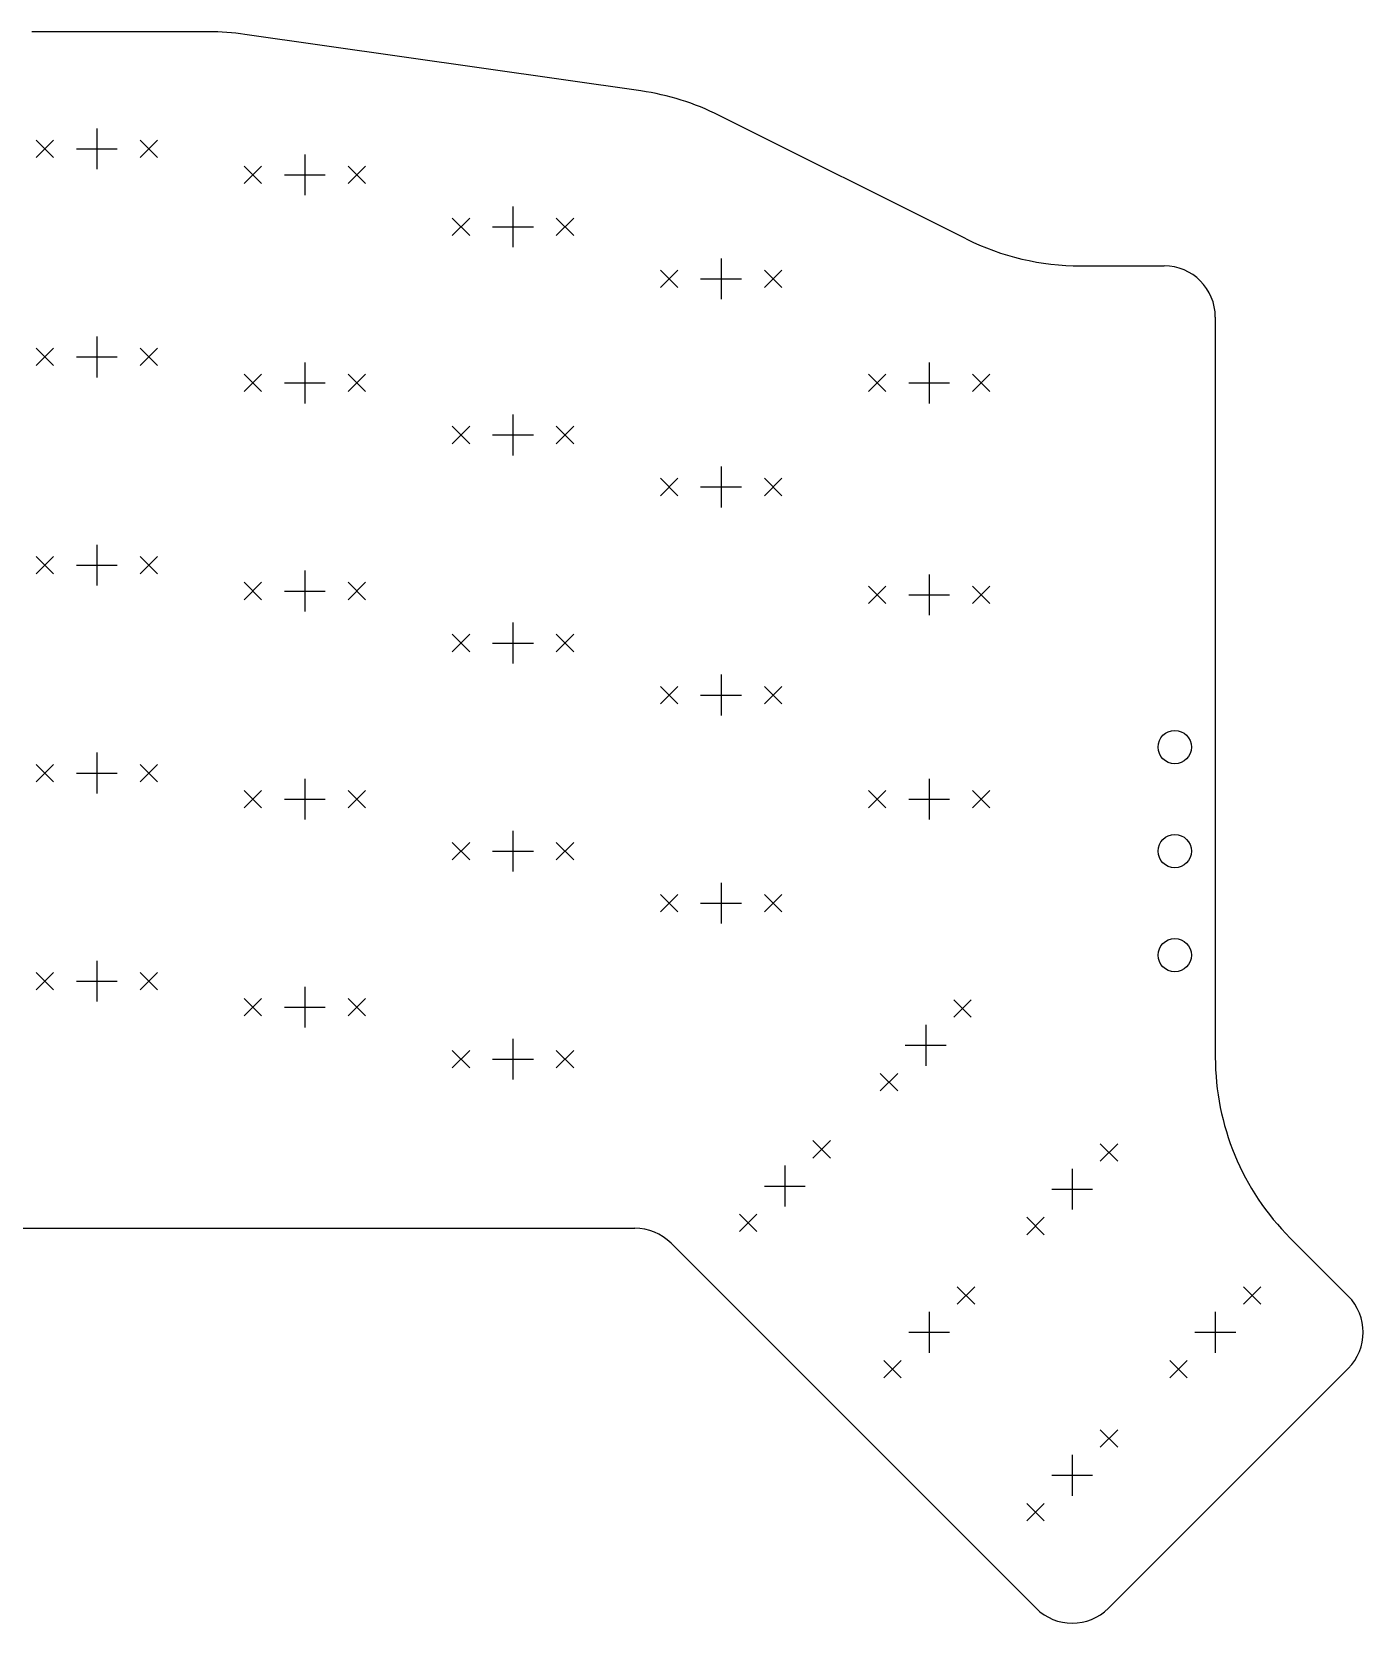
# Model space of a CAD drawing. Extents: x 23 to 230, y -194 to -24.
# Drawn here: x 100.3 to 230.3, y -179.5 to -24.1 of the extents above; entities that cross this region are included whole.
import ezdxf

# ---------------------------------------------------------------- set-up
doc = ezdxf.new("R2010")
doc.units = 0
doc.layers.add('BLACK', color=7, linetype='CONTINUOUS')

msp = doc.modelspace()

# ---------------------------------------------------------------- linework, layer by layer
at = {"layer": 'BLACK', "linetype": 'CONTINUOUS'}
for p, q in [((117.603305, -24.13), (100.335273, -24.13)), ((159.813833, -29.906262), (121.138839, -24.381263)), ((191.57136, -44.35068), (167.458639, -32.294319)), ((106.68, -33.5661), (106.68, -37.5539)), ((100.7491, -34.7091), (102.4509, -36.4109)), ((102.4509, -34.7091), (100.7491, -36.4109)), ((104.6861, -35.56), (108.6739, -35.56)), ((110.9091, -34.7091), (112.6109, -36.4109)), ((112.6109, -34.7091), (110.9091, -36.4109)), ((121.0691, -37.2491), (122.7709, -38.9509)), ((122.7709, -37.2491), (121.0691, -38.9509)), ((127, -36.1061), (127, -40.0939)), ((131.2291, -37.2491), (132.9309, -38.9509)), ((132.9309, -37.2491), (131.2291, -38.9509)), ((125.0061, -38.1), (128.9939, -38.1)), ((147.32, -41.1861), (147.32, -45.1739)), ((141.3891, -42.3291), (143.0909, -44.0309)), ((143.0909, -42.3291), (141.3891, -44.0309)), ((145.3261, -43.18), (149.3139, -43.18)), ((151.5491, -42.3291), (153.2509, -44.0309)), ((153.2509, -42.3291), (151.5491, -44.0309)), ((167.64, -46.2661), (167.64, -50.2539)), ((161.7091, -47.4091), (163.4109, -49.1109)), ((163.4109, -47.4091), (161.7091, -49.1109)), ((171.8691, -47.4091), (173.5709, -49.1109)), ((173.5709, -47.4091), (171.8691, -49.1109)), ((202.7517, -46.99), (210.9, -46.99)), ((165.6461, -48.26), (169.6339, -48.26)), ((215.9, -51.99), (215.9, -124.264661)), ((106.68, -53.8861), (106.68, -57.8739)), ((100.7491, -55.0291), (102.4509, -56.7309)), ((102.4509, -55.0291), (100.7491, -56.7309)), ((104.6861, -55.88), (108.6739, -55.88)), ((110.9091, -55.0291), (112.6109, -56.7309)), ((112.6109, -55.0291), (110.9091, -56.7309)), ((127, -56.4261), (127, -60.4139)), ((187.96, -56.4261), (187.96, -60.4139)), ((121.0691, -57.5691), (122.7709, -59.2709)), ((122.7709, -57.5691), (121.0691, -59.2709)), ((125.0061, -58.42), (128.9939, -58.42)), ((131.2291, -57.5691), (132.9309, -59.2709)), ((132.9309, -57.5691), (131.2291, -59.2709)), ((182.0291, -57.5691), (183.7309, -59.2709)), ((183.7309, -57.5691), (182.0291, -59.2709)), ((185.9661, -58.42), (189.9539, -58.42)), ((192.1891, -57.5691), (193.8909, -59.2709)), ((193.8909, -57.5691), (192.1891, -59.2709)), ((147.32, -61.5061), (147.32, -65.4939)), ((141.3891, -62.6491), (143.0909, -64.3509)), ((143.0909, -62.6491), (141.3891, -64.3509)), ((145.3261, -63.5), (149.3139, -63.5)), ((151.5491, -62.6491), (153.2509, -64.3509)), ((153.2509, -62.6491), (151.5491, -64.3509)), ((167.64, -66.5861), (167.64, -70.5739)), ((161.7091, -67.7291), (163.4109, -69.4309)), ((163.4109, -67.7291), (161.7091, -69.4309)), ((171.8691, -67.7291), (173.5709, -69.4309)), ((173.5709, -67.7291), (171.8691, -69.4309)), ((165.6461, -68.58), (169.6339, -68.58)), ((106.68, -74.214288), (106.68, -78.202088)), ((100.7491, -75.357288), (102.4509, -77.059088)), ((102.4509, -75.357288), (100.7491, -77.059088)), ((110.9091, -75.357288), (112.6109, -77.059088)), ((112.6109, -75.357288), (110.9091, -77.059088)), ((104.6861, -76.208188), (108.6739, -76.208188)), ((127, -76.7461), (127, -80.7339)), ((187.96, -77.1177), (187.96, -81.1055)), ((121.0691, -77.8891), (122.7709, -79.5909)), ((122.7709, -77.8891), (121.0691, -79.5909)), ((125.0061, -78.74), (128.9939, -78.74)), ((131.2291, -77.8891), (132.9309, -79.5909)), ((132.9309, -77.8891), (131.2291, -79.5909)), ((182.0291, -78.2607), (183.7309, -79.9625)), ((183.7309, -78.2607), (182.0291, -79.9625)), ((185.9661, -79.1116), (189.9539, -79.1116)), ((192.1891, -78.2607), (193.8909, -79.9625)), ((193.8909, -78.2607), (192.1891, -79.9625)), ((147.32, -81.8261), (147.32, -85.8139)), ((141.3891, -82.9691), (143.0909, -84.6709)), ((143.0909, -82.9691), (141.3891, -84.6709)), ((145.3261, -83.82), (149.3139, -83.82)), ((151.5491, -82.9691), (153.2509, -84.6709)), ((153.2509, -82.9691), (151.5491, -84.6709)), ((167.64, -86.9061), (167.64, -90.8939)), ((161.7091, -88.0491), (163.4109, -89.7509)), ((163.4109, -88.0491), (161.7091, -89.7509)), ((171.8691, -88.0491), (173.5709, -89.7509)), ((173.5709, -88.0491), (171.8691, -89.7509)), ((165.6461, -88.9), (169.6339, -88.9)), ((106.68, -94.5261), (106.68, -98.5139)), ((100.7491, -95.6691), (102.4509, -97.3709)), ((102.4509, -95.6691), (100.7491, -97.3709)), ((110.9091, -95.6691), (112.6109, -97.3709)), ((112.6109, -95.6691), (110.9091, -97.3709)), ((104.6861, -96.52), (108.6739, -96.52)), ((127, -97.0661), (127, -101.0539)), ((187.96, -97.0661), (187.96, -101.0539)), ((121.0691, -98.2091), (122.7709, -99.9109)), ((122.7709, -98.2091), (121.0691, -99.9109)), ((125.0061, -99.06), (128.9939, -99.06)), ((131.2291, -98.2091), (132.9309, -99.9109)), ((132.9309, -98.2091), (131.2291, -99.9109)), ((182.0291, -98.2091), (183.7309, -99.9109)), ((183.7309, -98.2091), (182.0291, -99.9109)), ((185.9661, -99.06), (189.9539, -99.06)), ((192.1891, -98.2091), (193.8909, -99.9109)), ((193.8909, -98.2091), (192.1891, -99.9109)), ((147.32, -102.1461), (147.32, -106.1339)), ((141.3891, -103.2891), (143.0909, -104.9909)), ((143.0909, -103.2891), (141.3891, -104.9909)), ((151.5491, -103.2891), (153.2509, -104.9909)), ((153.2509, -103.2891), (151.5491, -104.9909)), ((145.3261, -104.14), (149.3139, -104.14)), ((167.64, -107.2261), (167.64, -111.2139)), ((161.7091, -108.3691), (163.4109, -110.0709)), ((163.4109, -108.3691), (161.7091, -110.0709)), ((171.8691, -108.3691), (173.5709, -110.0709)), ((173.5709, -108.3691), (171.8691, -110.0709)), ((165.6461, -109.22), (169.6339, -109.22)), ((106.68, -114.8461), (106.68, -118.8339)), ((100.7491, -115.9891), (102.4509, -117.6909)), ((102.4509, -115.9891), (100.7491, -117.6909)), ((110.9091, -115.9891), (112.6109, -117.6909)), ((112.6109, -115.9891), (110.9091, -117.6909)), ((104.6861, -116.84), (108.6739, -116.84)), ((127, -117.3861), (127, -121.3739)), ((121.0691, -118.5291), (122.7709, -120.2309)), ((122.7709, -118.5291), (121.0691, -120.2309)), ((125.0061, -119.38), (128.9939, -119.38)), ((131.2291, -118.5291), (132.9309, -120.2309)), ((132.9309, -118.5291), (131.2291, -120.2309)), ((190.36607, -118.658047), (192.06787, -120.359847)), ((192.06787, -118.658047), (190.36607, -120.359847)), ((187.624868, -121.107149), (187.624868, -125.094949)), ((147.32, -122.4661), (147.32, -126.4539)), ((141.3891, -123.6091), (143.0909, -125.3109)), ((143.0909, -123.6091), (141.3891, -125.3109)), ((151.5491, -123.6091), (153.2509, -125.3109)), ((153.2509, -123.6091), (151.5491, -125.3109)), ((185.630968, -123.101049), (189.618768, -123.101049)), ((145.3261, -124.46), (149.3139, -124.46)), ((183.181866, -125.842251), (184.883666, -127.544051)), ((184.883666, -125.842251), (183.181866, -127.544051)), ((176.613968, -132.410149), (178.315768, -134.111949)), ((178.315768, -132.410149), (176.613968, -134.111949)), ((204.671202, -132.716998), (206.373002, -134.418798)), ((206.373002, -132.716998), (204.671202, -134.418798)), ((173.872766, -134.859251), (173.872766, -138.847051)), ((201.93, -135.1661), (201.93, -139.1539)), ((171.878866, -136.853151), (175.866666, -136.853151)), ((199.9361, -137.16), (203.9239, -137.16)), ((169.429764, -139.594353), (171.131564, -141.296153)), ((171.131564, -139.594353), (169.429764, -141.296153)), ((35.4, -140.97), (158.75, -140.97)), ((158.75, -140.97), (159.218932, -140.97)), ((197.486998, -139.901202), (199.188798, -141.603002)), ((199.188798, -139.901202), (197.486998, -141.603002)), ((162.754466, -142.434466), (198.394466, -178.074466)), ((228.874466, -147.594466), (223.22233, -141.94233)), ((190.701202, -146.686998), (192.403002, -148.388798)), ((192.403002, -146.686998), (190.701202, -148.388798)), ((218.641202, -146.686998), (220.343002, -148.388798)), ((220.343002, -146.686998), (218.641202, -148.388798)), ((187.96, -149.1361), (187.96, -153.1239)), ((215.9, -149.1361), (215.9, -153.1239)), ((185.9661, -151.13), (189.9539, -151.13)), ((213.9061, -151.13), (217.8939, -151.13)), ((183.516998, -153.871202), (185.218798, -155.573002)), ((185.218798, -153.871202), (183.516998, -155.573002)), ((205.465534, -178.074466), (228.874466, -154.665534)), ((211.456998, -153.871202), (213.158798, -155.573002)), ((213.158798, -153.871202), (211.456998, -155.573002)), ((204.671202, -160.656998), (206.373002, -162.358798)), ((206.373002, -160.656998), (204.671202, -162.358798)), ((201.93, -163.1061), (201.93, -167.0939)), ((199.9361, -165.1), (203.9239, -165.1)), ((197.486998, -167.841202), (199.188798, -169.543002)), ((199.188798, -167.841202), (197.486998, -169.543002))]:
    msp.add_line(p, q, dxfattribs=at)
at = {"layer": 'BLACK'}
for centre in [(211.94, -93.98), (211.94, -104.14), (211.94, -104.14), (211.94, -114.3)]:
    msp.add_circle(centre, 1.625, dxfattribs=at)
for centre, radius, start, end in [((117.603302, -49.13), 25, 81.86989214, 89.99999471), ((156.2783, -54.655), 25.000001, 63.43495313, 81.86990115), ((202.751699, -21.989999), 25, -116.56504996, -89.99999878), ((210.9, -51.99), 5, 0, 90), ((240.899986, -124.264666), 24.999986, -180.00001297, -134.99998841), ((159.218856, -145.970182), 5.000182, 45.00086579, 89.99913789), ((225.3389, -151.13), 5.000023, -44.99974071, 44.99974071), ((201.93, -174.538932), 5, -135, -45)]:
    msp.add_arc(centre, radius, start, end, dxfattribs=at)

doc.saveas('drawing.dxf')
